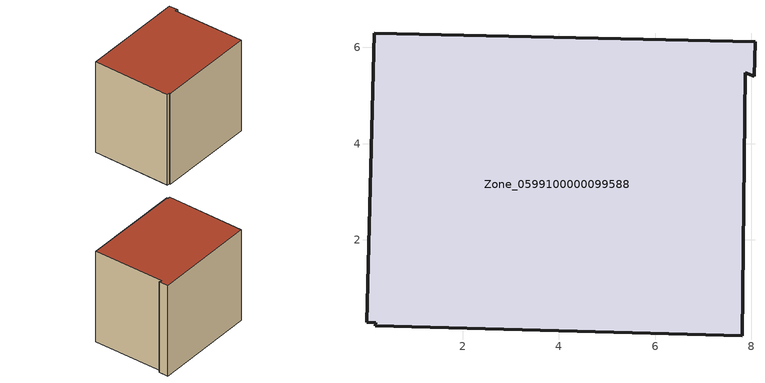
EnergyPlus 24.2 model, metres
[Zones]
Zone_0599100000099588
 floor ground (C_G): 0.16,6.3 8.08,6.12 8.06,5.4 7.88,5.48 7.81,0 0.19,0.21 0.19,0.28 0,0.29 z0
 wall outside (C_F): 8.08,6.12 0.16,6.3 0,0.29 0.19,0.28 0.19,0.21 7.81,0 7.88,5.48 8.06,5.4 8.08,6.12 z0:7.35
 roof outside (C_R): 0.19,0.21 7.81,0 7.88,5.48 8.06,5.4 8.08,6.12 0.16,6.3 0,0.29 0.19,0.28 z7.35
[BUILDING]
Pand.0599100000099588: North Axis=0; Terrain=City; Loads Convergence Tolerance Value=0.04; Temperature Convergence Tolerance Value=0.4; Solar Distribution=FullExterior; Maximum Number of Warmup Days=25; Minimum Number of Warmup Days=1
[Site:Location]
Rotterdam.The.Hague.AP_ZH_NLD Design_Conditions: Latitude=51.96; Longitude=4.45; Time Zone=1; Elevation=-4.5
[SITE:GROUNDTEMPERATURE:BUILDINGSURFACE]
18, 18, 18, 18, 18, 18, 18, 18, 18, 18, 18, 18
[MATERIAL] Thermal Absorptance=0.9; Solar Absorptance=0.7; Visible Absorptance=0.7
Name | Roughness | Thickness | Conductivity | Density | Specific Heat
G.TC.1946-1964 | MediumSmooth | 0.15 | 1 | 540 | 1210
F.TC.1946-1964 | Rough | 0.3 | 0.857143 | 1920 | 840
R.TC.1946-1964 | MediumRough | 0.2 | 0.235294 | 1500 | 1000
[CONSTRUCTION]
C_G: G.TC.1946-1964
C_F: F.TC.1946-1964
C_R: R.TC.1946-1964
[ZONE]
Zone_0599100000099588: Type=1; Multiplier=1; Ceiling Height=Autocalculate; Volume=Autocalculate; Floor Area=autocalculate; Part of Total Floor Area=Yes
[ZONEINFILTRATION:DESIGNFLOWRATE]
Infil_Zone_0599100000099588: Zone or ZoneList or Space or SpaceList=Zone_0599100000099588; Schedule=AlwaysOn; Design Flow Rate Calculation Method=Flow/Area; Flow Rate per Floor Area=0.003; Constant Term Coefficient=1; Temperature Term Coefficient=0; Velocity Term Coefficient=0; Velocity Squared Term Coefficient=0
[HVACTEMPLATE:ZONE:IDEALLOADSAIRSYSTEM]
Zone_0599100000099588: Maximum Heating Supply Air Temperature=50; Minimum Cooling Supply Air Temperature=13; Maximum Heating Supply Air Humidity Ratio=0.0156; Minimum Cooling Supply Air Humidity Ratio=0.0077; Heating Limit=NoLimit; Cooling Limit=NoLimit; Dehumidification Control Type=ConstantSensibleHeatRatio; Cooling Sensible Heat Ratio=0.7; Dehumidification Setpoint=60; Humidification Control Type=None; Humidification Setpoint=30; Outdoor Air Method=None; Outdoor Air Flow Rate per Person=0.00944; Outdoor Air Flow Rate per Zone Floor Area=0; Outdoor Air Flow Rate per Zone=0; Demand Controlled Ventilation Type=None; Outdoor Air Economizer Type=NoEconomizer; Heat Recovery Type=None; Sensible Heat Recovery Effectiveness=0.7; Latent Heat Recovery Effectiveness=0.65
[ZONECONTROL:THERMOSTAT]
ThermostatControl_Zone_0599100000099588: Zone or ZoneList=Zone_0599100000099588; Control Type Schedule=DualSetpointControlType; Control 1=Thermostat_Zone_0599100000099588; Temperature Difference Between Cutout And Setpoint=0
[THERMOSTATSETPOINT:DUALSETPOINT]
Thermostat_Zone_0599100000099588: Heating Setpoint Temperature Schedule=HeatingSetpoint_Zone_0599100000099588; Cooling Setpoint Temperature Schedule=CoolingSetpoint_Zone_0599100000099588
[SCHEDULE:COMPACT]
HeatingSetpoint_Zone_0599100000099588: Through: 12/31, For: AllDays, Until: 24:00, 21
CoolingSetpoint_Zone_0599100000099588: Through: 12/31, For: AllDays, Until: 24:00, 24
DualSetpointControlType: Through: 12/31, For: AllDays, Until: 24:00, 4
AlwaysOn: Through: 12/31, For: AllDays, Until: 24:00, 1
